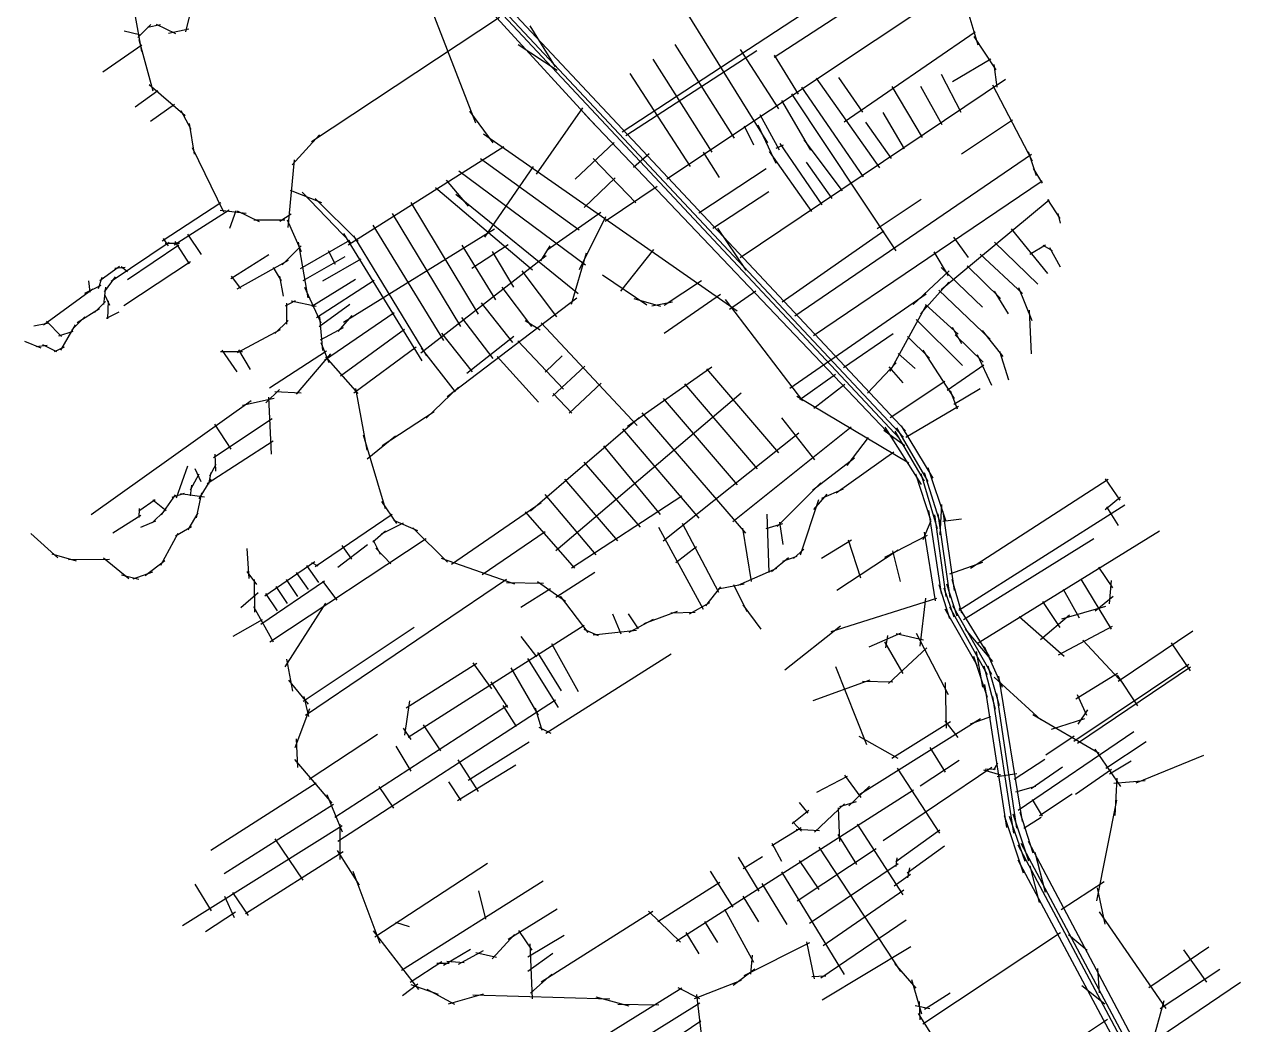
# Model space of a CAD drawing. Header units: inches. Extents: x 723419 to 759401, y 6910722 to 6968430.
# Drawn here: x 730670 to 734020, y 6952862 to 6955603 of the extents above; entities that cross this region are included whole.
import ezdxf

# ---------------------------------------------------------------- set-up
doc = ezdxf.new("R2010")
doc.units = ezdxf.units.IN
doc.header["$MEASUREMENT"] = 0

msp = doc.modelspace()

# ---------------------------------------------------------------- linework, layer by layer
for points in [[(732016.479535, 6956391.22741), (732706.77817, 6955279.15388)], [(731578.923531, 6956059.80799), (733068.993699, 6954468.66679)], [(731588.44855, 6956063.37987), (733079.577053, 6954472.30481)], [(731671.698227, 6955996.80683), (733084.840637, 6954489.20798)], [(732308.551584, 6955308.88879), (733196.812178, 6955891.33038)], [(731734.506577, 6955873.9655), (732233.247158, 6955328.59202)], [(732724.672198, 6955513.88143), (733210.335789, 6955830.16167)], [(732431.053912, 6955180.03645), (733285.74219, 6955750.78651)], [(731112.506627, 6955582.70762), (731133.673336, 6955672.99686)], [(731774.724056, 6955673.23308), (731906.089944, 6955333.90428)], [(733253.214911, 6955647.7807), (733282.980596, 6955547.768)], [(730971.615721, 6955635.62439), (730990.467321, 6955528.79866)], [(731456.826545, 6955282.31043), (731971.57445, 6955623.22673)], [(730942.842226, 6955586.01492), (730985.175644, 6955575.43156)], [(730980.545426, 6955567.49405), (731016.594977, 6955603.21287)], [(731007.003812, 6955596.26754), (731043.053364, 6955602.88214)], [(731031.14709, 6955604.20506), (731083.402403, 6955578.40813)], [(731064.881532, 6955579.73105), (731120.113414, 6955590.97587)], [(732054.839693, 6955599.33117), (732124.425249, 6955487.14761)], [(732916.984758, 6955336.89666), (733275.760475, 6955582.95965)], [(730884.964506, 6955473.23605), (730991.45951, 6955547.65026)], [(730982.860535, 6955561.87164), (731021.886655, 6955420.98073)], [(732023.354213, 6955548.26648), (732129.98151, 6955477.62259)], [(732452.802357, 6955548.2533), (732615.256849, 6955292.13612)], [(733272.264949, 6955570.38992), (733332.986946, 6955478.71161)], [(732318.341187, 6955298.8346), (732677.169472, 6955532.02549)], [(732632.190216, 6955535.02411), (732736.436258, 6955372.04045)], [(732724.873943, 6955518.91536), (732790.689179, 6955412.42036)], [(732392.477236, 6955508.56572), (732553.873392, 6955253.50688)], [(733213.527332, 6955447.35843), (733319.096293, 6955509.27105)], [(733327.033809, 6955493.79289), (733335.368201, 6955431.88027)], [(732328.977109, 6955468.87814), (732494.606607, 6955214.34847)], [(732632.137648, 6954964.66518), (733358.839808, 6955453.31356)], [(732839.72627, 6955456.48856), (733013.822451, 6955210.42557)], [(732901.638893, 6955458.07607), (732966.726524, 6955362.82588)], [(733182.967896, 6955467.20222), (733236.546128, 6955363.22076)], [(730973.26937, 6955377.3244), (731035.115848, 6955422.63438)], [(731011.96476, 6955438.50942), (731109.860789, 6955353.84258)], [(732772.521969, 6955413.09681), (733058.801708, 6954982.88345)], [(732799.509523, 6955431.08851), (732968.843195, 6955186.08386)], [(733047.689186, 6955433.20518), (733130.768518, 6955293.5049)], [(733126.006009, 6955434.26352), (733184.743626, 6955329.48831)], [(733323.946997, 6955437.49827), (733432.294089, 6955229.13848)], [(731014.941328, 6955338.29828), (731080.756564, 6955384.93118)], [(732745.005247, 6955394.57594), (732824.909573, 6955259.109)], [(731098.422167, 6955367.7609), (731125.674305, 6955316.43163)], [(731889.818036, 6955365.25747), (731953.900248, 6955278.4475)], [(732073.522933, 6955192.90494), (732200.523187, 6955374.93864)], [(732205.465853, 6955358.68843), (733051.803483, 6954468.03301)], [(732685.738462, 6955356.47586), (732738.655234, 6955260.16734)], [(733023.34747, 6955362.29671), (733081.026752, 6955262.81318)], [(733238.298928, 6955249.03982), (733377.999207, 6955342.17334)], [(731120.911795, 6955331.7775), (731134.93474, 6955248.169)], [(732642.949959, 6955325.91466), (732668.746886, 6955273.32862)], [(732680.108117, 6955327.83731), (732729.849883, 6955222.85043)], [(732975.722375, 6955335.30916), (733046.101682, 6955235.82562)], [(731403.248313, 6955218.41343), (731478.985444, 6955301.09588)], [(731927.706445, 6955303.58297), (732623.733446, 6954818.13602)], [(732179.885646, 6955179.67575), (732286.248359, 6955280.21761)], [(732740.242737, 6955277.10071), (732856.130469, 6955109.35454)], [(732806.388703, 6955287.15489), (732911.163913, 6955146.92545)], [(731129.113895, 6955266.1607), (731215.632818, 6955090.21243)], [(731557.055234, 6954999.22955), (731984.093588, 6955268.57592)], [(732339.606453, 6955211.76763), (732382.574873, 6955249.44437)], [(732530.570237, 6955253.1208), (732574.62345, 6955183.66753)], [(732711.138512, 6955254.87566), (732827.555412, 6955090.83367)], [(732730.717718, 6955264.40068), (732750.296924, 6955273.39653)], [(732781.892114, 6954805.12111), (733430.806618, 6955247.99648)], [(733421.578442, 6955255.33228), (733443.406611, 6955189.4509)], [(731392.664959, 6955046.76464), (731409.86291, 6955232.30408)], [(731919.834499, 6955236.07002), (732190.768375, 6955040.27797)], [(731931.509262, 6955020.76491), (732065.124113, 6955213.91113)], [(732229.098245, 6955236.29669), (732346.044312, 6955114.58812)], [(732518.102003, 6955086.63834), (732703.098691, 6955208.17485)], [(732812.738716, 6955225.77144), (732883.118023, 6955126.2879)], [(733434.675344, 6955208.89781), (733459.678519, 6955168.0196)], [(731825.39129, 6955176.41298), (731886.576308, 6955105.30606)], [(731860.567714, 6955202.20329), (732207.781117, 6954944.73673)], [(732203.698194, 6955101.35892), (732288.894198, 6955182.85075)], [(732832.692216, 6954751.14601), (733459.381676, 6955174.97133)], [(731397.903318, 6955149.50115), (731483.62849, 6955115.76671)], [(731430.844009, 6955143.94489), (731563.532816, 6955005.43524)], [(731796.624409, 6955156.49643), (732062.531191, 6954931.07098)], [(732261.906644, 6955063.78801), (732404.565209, 6955159.91981)], [(732557.260415, 6955045.09868), (732709.977871, 6955145.73305)], [(731047.357482, 6955010.3081), (731207.959886, 6955115.3479)], [(731466.56283, 6955126.08548), (731584.434941, 6955009.00712)], [(731729.155524, 6955115.22134), (731913.305893, 6954809.62698)], [(731852.676501, 6955138.04832), (732187.375087, 6954866.1884)], [(733007.472438, 6955043.73774), (733127.593512, 6955124.17123)], [(733183.157226, 6954877.03116), (733478.692108, 6955122.90366)], [(733474.395996, 6955123.72826), (733508.527314, 6955071.34066)], [(731080.121783, 6954999.43812), (731230.714098, 6955095.23952)], [(731206.129848, 6955094.35758), (731277.898221, 6955085.7586)], [(731232.918964, 6955044.7481), (731249.786185, 6955093.69612)], [(731253.093483, 6955092.3732), (731313.617042, 6955063.5997)], [(731369.510383, 6955063.93043), (731401.260446, 6955084.10495)], [(731677.561671, 6955085.05878), (731864.887046, 6954775.49567)], [(732102.618026, 6954986.05447), (732249.726654, 6955088.71301)], [(732190.989036, 6954931.5502), (732263.485015, 6955077.07132)], [(733502.574177, 6955084.83444), (733508.92419, 6955059.03751)], [(731298.7342, 6955067.89919), (731383.401036, 6955067.56846)], [(731390.01912, 6955068.26208), (731428.05305, 6954980.94941)], [(731544.555363, 6954787.26965), (731957.967649, 6955043.25453)], [(731624.380315, 6955053.30872), (731818.849454, 6954737.39559)], [(732569.719889, 6955045.02798), (732647.242961, 6954929.66941)], [(733374.71065, 6955043.5285), (733474.72335, 6954920.497)], [(730907.811543, 6954899.55771), (731066.231131, 6955007.0449)], [(731050.267904, 6955016.65812), (731063.761681, 6954996.81433)], [(731081.775432, 6955008.69855), (731121.463012, 6954947.1828)], [(731116.502064, 6955028.54234), (731154.535995, 6954972.97973)], [(731419.784804, 6955006.74634), (731446.573921, 6954854.27988)], [(731426.081499, 6954933.9976), (731561.416145, 6955012.18213)], [(731544.747362, 6955030.04154), (731758.663415, 6954681.18772)], [(731572.131792, 6955024.0884), (731772.157192, 6954694.6815)], [(732746.967044, 6954843.22119), (733025.993309, 6955037.91689)], [(733216.294438, 6955020.54056), (733256.775769, 6954964.97795)], [(730951.842707, 6954904.20998), (731092.601322, 6954999.19558)], [(731055.647776, 6955003.73761), (731094.673896, 6955003.73761)], [(731376.273587, 6954944.36929), (731428.264316, 6954996.36002)], [(731502.48009, 6954984.05687), (731521.927004, 6954946.35367)], [(731868.855804, 6954998.53986), (731960.930988, 6954848.52081)], [(731895.843358, 6954935.03973), (731995.856058, 6955000.12736)], [(731952.19972, 6954981.07733), (732010.143586, 6954883.44588)], [(732085.089345, 6954955.77065), (732110.886272, 6954996.78114)], [(732169.822327, 6954836.82918), (732210.568242, 6954977.58779)], [(732304.618811, 6954872.10846), (732395.503367, 6954986.40869)], [(733162.382101, 6954980.42525), (733202.466556, 6954914.14699)], [(733290.176106, 6954973.67836), (733405.666962, 6954865.72814)], [(733329.069934, 6955006.61905), (733447.408442, 6954891.15905)], [(733425.907628, 6954973.67836), (733469.167089, 6954999.47528)], [(733461.299095, 6954998.71239), (733486.699146, 6954983.63111)], [(733479.555381, 6954991.56863), (733509.321066, 6954939.18102)], [(730876.392209, 6954901.87282), (730929.970441, 6954941.22967)], [(730934.600659, 6954940.23748), (730951.79861, 6954926.34683)], [(730942.538175, 6954833.41174), (731124.77031, 6954953.46667)], [(731235.382681, 6954907.45984), (731339.761014, 6954972.54747)], [(731253.242091, 6954878.88478), (731393.339246, 6954957.46619)], [(731433.820577, 6954901.10982), (731548.914558, 6954967.78496)], [(731487.623706, 6954900.34253), (731592.795791, 6954961.06453)], [(731756.619329, 6954703.66115), (732100.181475, 6954970.49397)], [(733253.663533, 6954941.92829), (733345.341842, 6954851.83749)], [(730872.754181, 6954879.38319), (730883.006806, 6954910.47179)], [(730888.959943, 6954870.78421), (730919.717817, 6954911.46398)], [(730917.071978, 6954935.60726), (730945.514743, 6954938.2531)], [(731236.573308, 6954913.41297), (731261.973359, 6954879.67853)], [(731351.270412, 6954937.6224), (731373.495457, 6954900.71295)], [(731368.732947, 6954913.80985), (731379.051718, 6954858.24724)], [(732033.162382, 6954927.89597), (732128.412573, 6954801.68947)], [(732254.215585, 6954917.3523), (732376.056454, 6954834.80214)], [(733105.897635, 6954835.77482), (733204.322832, 6954928.37917)], [(733183.019642, 6954937.16578), (733295.732367, 6954828.02494)], [(730721.61065, 6954779.83351), (730857.209879, 6954879.05246)], [(730835.38171, 6954866.81546), (730880.360967, 6954888.64363)], [(730845.303605, 6954900.5499), (730848.941633, 6954869.4613)], [(730887.306294, 6954835.39612), (730892.928701, 6954883.35195)], [(731437.313485, 6954883.05338), (731482.623472, 6954785.48808)], [(731457.527292, 6954831.48458), (731577.251489, 6954904.9066)], [(731470.756485, 6954800.39598), (731628.183883, 6954902.92222)], [(731978.008159, 6954883.03755), (732059.764573, 6954775.88108)], [(732423.178879, 6954834.01105), (732525.837417, 6954901.21535)], [(732602.415712, 6954822.83855), (732674.440749, 6954873.50777)], [(733126.266404, 6954809.76865), (733203.657183, 6954897.08133)], [(733176.272754, 6954875.25316), (733317.560536, 6954741.10914)], [(733394.55444, 6954882.7938), (733431.067013, 6954792.30612)], [(730861.509367, 6954813.89868), (730891.605781, 6954843.9951)], [(730888.959943, 6954863.17743), (730902.850595, 6954834.0732)], [(730898.220378, 6954796.03927), (730900.204757, 6954845.97948)], [(731385.401731, 6954832.45031), (731413.183036, 6954846.73784)], [(731388.973613, 6954781.65021), (731389.370489, 6954839.59408)], [(731400.483011, 6954845.54721), (731469.142523, 6954831.25969)], [(731828.509145, 6954583.887), (732183.580688, 6954853.76254)], [(731922.03716, 6954840.5833), (732007.762332, 6954731.83933)], [(732340.628714, 6954852.00275), (732413.65386, 6954830.83604)], [(732389.841312, 6954831.89438), (732446.462259, 6954843.53607)], [(732423.027853, 6954757.22175), (732578.225022, 6954863.64444)], [(732590.39588, 6954849.35691), (732802.882085, 6954572.10124)], [(732768.288627, 6954606.6452), (733141.881041, 6954864.87905)], [(733328.276183, 6954872.47503), (733366.376259, 6954810.56241)], [(730814.545731, 6954786.11738), (730875.06929, 6954824.48204)], [(730894.91308, 6954798.02365), (730929.308982, 6954815.88306)], [(731477.476915, 6954775.69707), (731561.614583, 6954836.81595)], [(731492.300051, 6954682.75902), (731683.461891, 6954813.72803)], [(731529.587107, 6954761.3448), (731568.282497, 6954805.99333)], [(733043.319363, 6954653.39959), (733142.538311, 6954834.77183)], [(733140.138315, 6954835.58344), (733229.56766, 6954754.09161)], [(733423.923249, 6954820.08743), (733429.47951, 6954700.62781)], [(730695.813723, 6954777.18767), (730732.855464, 6954784.79446)], [(730729.878895, 6954790.08614), (730770.889394, 6954748.08345)], [(730769.279842, 6954710.79917), (730809.232005, 6954779.85556)], [(730799.442402, 6954766.62637), (730835.425808, 6954802.34519)], [(731356.032922, 6954756.25016), (731392.545495, 6954791.96898)], [(731478.654714, 6954802.02457), (731486.92296, 6954709.42022)], [(731481.631282, 6954738.85517), (731544.46995, 6954772.58962)], [(731868.062052, 6954800.10196), (731953.787224, 6954687.38924)], [(732042.302038, 6954792.15299), (732083.180244, 6954766.35607)], [(732085.916924, 6954785.24868), (732349.442451, 6954504.26061)], [(733114.36013, 6954795.08425), (733241.360384, 6954668.48087)], [(733213.163461, 6954773.67082), (733238.563512, 6954729.22073)], [(730763.613338, 6954750.06783), (730803.631647, 6954762.63556)], [(731253.638967, 6954703.86256), (731371.511078, 6954767.36268)], [(731535.956388, 6954640.4256), (731711.243197, 6954768.08732)], [(731813.372568, 6954757.23938), (731896.716484, 6954651.67042)], [(731882.349581, 6954647.70166), (732011.731089, 6954749.30186)], [(732914.713213, 6954663.03958), (733050.864192, 6954755.8705)], [(733090.547582, 6954747.85603), (733150.475827, 6954688.72154)], [(733221.100977, 6954753.03328), (733297.830297, 6954677.36229)], [(733294.938616, 6954764.52481), (733351.691854, 6954693.48405)], [(730669.686067, 6954735.51571), (730714.996053, 6954717.32557)], [(730701.43613, 6954720.9636), (730731.863274, 6954724.60163)], [(730719.295541, 6954725.92455), (730757.990931, 6954707.07295)], [(730752.368524, 6954706.74222), (730779.819099, 6954719.64068)], [(731207.601375, 6954706.64069), (731267.926496, 6954707.03756)], [(731210.776381, 6954711.00632), (731251.654588, 6954651.07807)], [(731256.417098, 6954711.4032), (731288.167161, 6954657.82496)], [(731341.0573, 6954606.95574), (731497.426363, 6954708.95282)], [(731482.623472, 6954731.24839), (731504.120911, 6954676.34724)], [(731572.336669, 6954593.46197), (731743.65472, 6954719.80076)], [(731757.472787, 6954716.50966), (731850.738599, 6954596.2563)], [(732022.019921, 6954736.35358), (732147.035796, 6954603.79706)], [(733132.616416, 6954710.54971), (733218.738463, 6954577.99319)], [(733342.563711, 6954708.16845), (733367.566886, 6954629.19017)], [(731415.57073, 6954590.15467), (731509.729513, 6954700.22156)], [(731495.191205, 6954692.553), (731583.826799, 6954591.6804)], [(731965.266682, 6954693.49099), (732078.773159, 6954568.07824)], [(732097.426322, 6954650.23153), (732143.860789, 6954695.0785)], [(732980.594595, 6954593.18944), (733059.59127, 6954675.62464)], [(733064.750655, 6954701.81844), (733111.581999, 6954660.54336)], [(733281.426098, 6954699.05817), (733320.584509, 6954614.39133)], [(732117.666987, 6954584.35015), (732206.170289, 6954666.90031)], [(732323.248648, 6954502.59374), (732554.23036, 6954664.59843)], [(732539.14908, 6954659.04217), (732736.793225, 6954428.85421)], [(732795.614848, 6954575.34019), (732892.722435, 6954644.64273)], [(733039.043094, 6954665.19782), (733077.936922, 6954620.74773)], [(733199.29155, 6954600.61511), (733299.701125, 6954670.06838)], [(731577.542932, 6954605.90178), (731608.631536, 6954436.89884)], [(731770.829863, 6954524.62022), (731859.200873, 6954608.75789)], [(732163.307703, 6954537.91568), (732250.620378, 6954620.46585)], [(732479.617711, 6954618.56084), (732678.849359, 6954385.19788)], [(732833.714924, 6954552.05681), (732918.519362, 6954617.19216)], [(733043.036386, 6954525.98514), (733193.033921, 6954625.91572)], [(733217.099146, 6954562.5825), (733290.124292, 6954605.44509)], [(730852.39754, 6954259.75854), (731291.342167, 6954572.49667)], [(731267.132744, 6954559.39977), (731354.445419, 6954578.84668)], [(731331.832318, 6954566.68905), (731368.732947, 6954603.0561)], [(731338.976082, 6954582.16721), (731346.507903, 6954425.25575)], [(731356.429798, 6954597.10297), (731427.867441, 6954593.53108)], [(732118.857614, 6954591.49391), (732170.054592, 6954537.91568)], [(732126.398254, 6954161.35993), (732634.39927, 6954593.95454)], [(732420.880093, 6954578.07951), (732623.286748, 6954341.54154)], [(732787.536221, 6954584.53668), (733093.924334, 6954401.97382)], [(733207.229065, 6954600.21824), (733227.072855, 6954550.21189)], [(731650.179621, 6954449.4784), (731792.525739, 6954542.61192)], [(732362.142476, 6954538.39193), (732646.305544, 6954208.98502)], [(733085.634388, 6954471.74545), (733230.406391, 6954557.12392)], [(731187.757585, 6954416.52448), (731348.492282, 6954523.28407)], [(731190.654779, 6954508.08373), (731235.382681, 6954439.54328)], [(732057.341866, 6954270.02452), (732354.601836, 6954526.00941)], [(732745.127617, 6954525.29503), (732836.012174, 6954410.20105)], [(731598.709641, 6954478.92909), (731658.505594, 6954276.39014)], [(731609.433706, 6954412.96583), (731686.692194, 6954475.93679)], [(732308.96112, 6954494.73559), (732518.511539, 6954250.26011)], [(732421.008196, 6954187.54844), (732792.748523, 6954483.88236)], [(732611.77735, 6954241.13196), (732936.024874, 6954500.29186)], [(732924.912352, 6954394.72289), (732983.649969, 6954470.92305)], [(733025.3333, 6954491.20104), (733083.54175, 6954449.71429)], [(733028.321665, 6954499.12161), (733127.540613, 6954342.02494)], [(733055.764506, 6954488.84131), (733136.462584, 6954351.58843)], [(733060.063993, 6954497.44028), (733146.053749, 6954350.92697)], [(733073.300922, 6954503.4211), (733159.621407, 6954359.88435)], [(731170.691926, 6954344.68996), (731351.270412, 6954462.1652)], [(732257.367266, 6954448.698), (732412.148826, 6954260.57888)], [(731191.845406, 6954425.93044), (731193.432909, 6954379.09909)], [(732829.662161, 6954327.25401), (732945.153017, 6954415.36044)], [(732894.793888, 6954319.22554), (733053.015038, 6954431.93827)], [(731086.100056, 6954305.61093), (731117.850119, 6954393.91579)], [(731124.795445, 6954327.76982), (731148.938723, 6954371.75689)], [(731136.701719, 6954386.63973), (731153.238211, 6954350.92091)], [(731175.397109, 6954342.9834), (731181.350246, 6954375.06419)], [(731178.042948, 6954365.80375), (731195.571629, 6954398.21528)], [(732203.392158, 6954403.45416), (732357.379966, 6954225.65381)], [(733112.106555, 6954371.74653), (733153.646221, 6954245.80461)], [(733127.532878, 6954372.09368), (733171.850675, 6954221.94233)], [(733135.801124, 6954375.07024), (733180.104607, 6954235.75042)], [(733146.061484, 6954388.98858), (733194.392136, 6954244.74627)], [(731125.126175, 6954310.9026), (731128.764203, 6954340.66829)], [(731148.607993, 6954303.29582), (731181.350246, 6954357.20478)], [(732150.210802, 6954357.41657), (732295.467343, 6954188.34748)], [(732732.824467, 6954226.84443), (732852.680957, 6954347.0978)], [(733263.401322, 6954112.92223), (733640.69791, 6954357.39772)], [(733632.760394, 6954357.92689), (733672.977141, 6954299.71844)], [(731045.089557, 6954259.63948), (731083.784947, 6954313.87917)], [(731074.855241, 6954307.92603), (731108.920414, 6954318.84012)], [(731097.34487, 6954317.84793), (731163.160106, 6954308.58749)], [(731141.331937, 6954251.0405), (731155.553319, 6954319.83231)], [(732096.235694, 6954314.55398), (732235.935974, 6954149.45365)], [(732169.076734, 6954113.81421), (732471.496089, 6954311.45835)], [(732833.60887, 6954274.31243), (732869.989151, 6954315.98439)], [(732855.767769, 6954305.07031), (732914.968408, 6954330.86723)], [(733632.760394, 6954273.78922), (733674.564644, 6954308.71429)], [(730982.912349, 6954270.55356), (731028.222336, 6954301.31144)], [(730984.565998, 6954251.70196), (730985.227458, 6954276.17597)], [(731020.28482, 6954237.14985), (731054.019262, 6954270.22283)], [(731021.277009, 6954300.64998), (731058.31875, 6954270.88429)], [(731648.649846, 6954295.57247), (731689.991074, 6954235.37964)], [(731840.647683, 6954123.57735), (732085.916924, 6954293.04332)], [(732797.559319, 6954149.95802), (732847.499523, 6954301.10155)], [(733148.08996, 6954271.20466), (733182.380029, 6954043.45087)], [(733180.369191, 6954204.79411), (733184.337949, 6954287.87344)], [(733231.651258, 6953997.56367), (733686.735502, 6954286.48924)], [(733635.9354, 6954281.19757), (733667.685464, 6954230.39746)], [(730911.805436, 6954210.03001), (730988.865486, 6954258.31656)], [(730988.865486, 6954225.90504), (731029.875985, 6954243.10299)], [(731118.511579, 6954217.96752), (731145.962154, 6954264.60043)], [(731467.015229, 6954118.01465), (731677.756275, 6954261.35296)], [(731648.433769, 6954207.43518), (731708.758889, 6954237.06857)], [(731681.392098, 6954244.30935), (731747.207334, 6954215.86658)], [(732042.260586, 6954267.72264), (732177.198356, 6954112.94108)], [(732473.003114, 6954236.23716), (732572.222063, 6954047.72116)], [(732705.043162, 6954260.97575), (732710.202547, 6954101.03481)], [(732739.968232, 6954239.54446), (732748.699499, 6954178.02871)], [(733133.273264, 6954192.09409), (733154.969141, 6954243.68794)], [(733164.574619, 6954259.3148), (733195.332493, 6954035.74144)], [(733174.019179, 6954261.94423), (733206.246577, 6954033.0956)], [(733187.248372, 6954242.10044), (733238.530439, 6954248.38917)], [(733187.512956, 6954268.55882), (733218.469268, 6954052.12922)], [(730687.570613, 6954208.04563), (730761.654094, 6954141.56893)], [(731043.766638, 6954121.72514), (731091.061003, 6954209.03782)], [(731083.784947, 6954202.09249), (731128.102744, 6954227.55869)], [(731624.621221, 6954184.94555), (731659.546291, 6954215.10811)], [(731734.308871, 6954223.47337), (731829.889791, 6954129.5461)], [(731924.276027, 6954095.9548), (732097.346946, 6954214.01873)], [(732407.518608, 6954224.99235), (732530.550104, 6954000.75752)], [(732638.572728, 6954222.6267), (732661.856108, 6954076.57641)], [(732703.058783, 6954221.68505), (732749.096375, 6954235.5757)], [(733028.673323, 6954143.01269), (733144.914954, 6954203.20661)], [(733136.44827, 6954211.40871), (733166.081663, 6954023.55417)], [(733284.038863, 6953908.66349), (733780.927357, 6954215.58077)], [(731342.826178, 6953910.75729), (731770.625211, 6954194.28095)], [(731529.106447, 6954116.15375), (731610.069109, 6954178.33095)], [(731539.478134, 6954174.94428), (731566.465688, 6954137.63796)], [(731625.679557, 6954189.44348), (731644.465011, 6954151.87257)], [(732455.011412, 6954128.81611), (732511.76465, 6954172.07557)], [(732854.577141, 6954140.36685), (732936.598139, 6954190.63779)], [(732928.131455, 6954190.63779), (732961.469022, 6954086.39174)], [(733243.822116, 6953972.69278), (733601.01033, 6954194.41406)], [(730745.117603, 6954152.15229), (730811.925028, 6954132.96996)], [(730790.096859, 6954136.60798), (730903.206461, 6954137.9309)], [(730886.339239, 6954141.2382), (730955.461773, 6954084.35267)], [(731278.9402, 6954167.40364), (731284.893337, 6954084.72118)], [(731632.823321, 6954167.48302), (731673.833819, 6954125.1496)], [(731811.699651, 6954140.79091), (732013.444846, 6954070.01473)], [(732717.877331, 6954104.32244), (732764.179507, 6954142.42251)], [(732748.569059, 6954132.63291), (732787.727471, 6954146.39127)], [(732777.673284, 6954139.51209), (732805.983757, 6954164.91214)], [(732896.910559, 6954052.52501), (733065.185896, 6954163.65023)], [(733049.840032, 6954161.00439), (733070.477573, 6954076.86673)], [(730968.029507, 6954084.02194), (731021.277009, 6954103.20427)], [(731000.44103, 6954092.95165), (731054.680722, 6954133.63141)], [(731278.9402, 6954103.90351), (731305.398586, 6954068.18469)], [(731328.770161, 6954037.6473), (731465.692309, 6954131.24385)], [(731442.871951, 6954119.99903), (731475.614204, 6954073.36613)], [(731456.762604, 6954128.92874), (731473.960555, 6954119.33757)], [(732626.066731, 6954066.22236), (732731.900276, 6954112.78912)], [(733206.780375, 6954097.57637), (733297.268056, 6954129.32643)], [(733614.239524, 6954115.56807), (733652.868767, 6954058.94712)], [(730935.948714, 6954094.93602), (730983.573809, 6954082.69902)], [(731299.445449, 6954082.07535), (731300.768368, 6953992.77829)], [(731318.186806, 6953959.26434), (731492.481426, 6954078.6578)], [(731386.97861, 6954081.9651), (731418.067214, 6954035.66293)], [(731414.429186, 6954100.8167), (731447.171439, 6954054.1838)], [(731440.424551, 6953710.48936), (731990.891277, 6954082.75885)], [(731486.528289, 6954077.00415), (731525.885138, 6954025.4103)], [(731991.285947, 6954073.65276), (732092.820005, 6954071.99911)], [(732076.283513, 6954076.2986), (732153.343563, 6954023.0511)], [(732126.885177, 6954033.63445), (732233.296397, 6954101.83315)], [(732571.562455, 6954056.69734), (732643.000098, 6954070.19112)], [(733197.647602, 6954069.80661), (733225.759637, 6953982.16321)], [(733211.748837, 6954083.13845), (733238.471808, 6953990.26952)], [(733565.556093, 6954083.28884), (733649.164593, 6953946.2344)], [(733643.872916, 6954015.55537), (733650.222929, 6954079.0555)], [(731263.065168, 6954005.34602), (731310.028804, 6954046.35652)], [(731330.42381, 6954043.26971), (731362.835333, 6953996.30608)], [(731358.866575, 6954062.78277), (731390.285909, 6954016.4806)], [(732030.228282, 6954005.92149), (732112.24928, 6954057.18462)], [(732138.460721, 6954036.61102), (732214.197852, 6953936.39988)], [(732537.431137, 6954009.60142), (732578.970803, 6954061.72444)], [(732613.635699, 6954068.0987), (732650.34671, 6953994.01522)], [(733176.2946, 6954068.05717), (733205.663409, 6953975.18824)], [(733190.040816, 6954059.22326), (733217.491392, 6953979.8481)], [(733516.872662, 6954055.24295), (733561.322751, 6953976.92612)], [(733605.243672, 6953995.97616), (733654.456271, 6954036.72208)], [(731297.185462, 6954007.99186), (731351.094424, 6953911.08802)], [(731384.465064, 6953842.649), (731495.623359, 6954016.92157)], [(732492.716464, 6953987.90554), (732548.808243, 6954019.39102)], [(732638.771166, 6954012.86682), (732688.38064, 6953945.72867)], [(732880.903236, 6953939.28312), (733170.622565, 6954030.56455)], [(733124.993976, 6953899.28024), (733140.460005, 6954031.09372)], [(733193.227967, 6954001.64662), (733281.863561, 6953846.33589)], [(733205.254388, 6954007.29868), (733308.607459, 6953821.85758)], [(733214.084874, 6954010.77046), (733321.241339, 6953822.25446)], [(733232.386379, 6954004.02788), (733314.67196, 6953870.94219)], [(733460.780883, 6954021.37621), (733507.876811, 6953950.46774)], [(733513.168488, 6953973.75112), (733633.818729, 6954008.67619)], [(731241.622851, 6953926.63233), (731321.990199, 6953971.94231)], [(732281.582952, 6953988.06208), (732304.73404, 6953933.16093)], [(732324.908559, 6953988.06208), (732352.028405, 6953946.72086)], [(732327.35155, 6953937.6346), (732394.291267, 6953973.35343)], [(732368.626633, 6953961.71174), (732459.643481, 6953995.0493)], [(732441.387195, 6953990.55138), (732508.85608, 6953992.13888)], [(733396.751589, 6953980.6303), (733520.047669, 6953872.15091)], [(733454.960038, 6953917.13017), (733534.864365, 6953984.86364)], [(731434.074538, 6953748.19256), (731738.478272, 6953951.78984)], [(731721.625735, 6953649.508), (732204.236622, 6953957.00075)], [(732203.283767, 6953946.32177), (732242.309887, 6953928.46236)], [(732228.419234, 6953930.44674), (732347.459924, 6953943.45545)], [(732754.696733, 6953834.24332), (732907.097038, 6953954.89356)], [(732985.569304, 6953897.34216), (733072.881979, 6953935.44224)], [(733114.410621, 6953934.73448), (733201.723296, 6953766.98831)], [(733248.525994, 6953946.08401), (733323.403227, 6953857.44842)], [(733504.172637, 6953875.85509), (733652.868767, 6953954.17191)], [(733668.214632, 6953803.35911), (733873.002541, 6953941.47189)], [(732030.809617, 6953925.57216), (732073.275327, 6953869.61267)], [(732114.153534, 6953906.919), (732187.972431, 6953775.15623)], [(733027.627114, 6953910.92193), (733077.36888, 6953824.13842)], [(733030.802121, 6953895.0469), (733036.622966, 6953928.38447)], [(733059.906345, 6953934.20531), (733134.518995, 6953916.21361)], [(733571.376938, 6953915.54267), (733683.031328, 6953796.47993)], [(733813.206588, 6953908.13432), (733865.594193, 6953831.405)], [(732076.053458, 6953881.51895), (732140.744212, 6953777.14061)], [(732099.091656, 6953661.23965), (732443.050678, 6953878.19842)], [(733038.739636, 6953796.6217), (733143.514846, 6953895.0469)], [(733271.280207, 6953871.47136), (733308.851115, 6953759.55239)], [(733278.953139, 6953884.43597), (733295.886506, 6953787.33369)], [(733300.384431, 6953898.7235), (733349.59703, 6953786.53994)], [(731388.036946, 6953863.28654), (731404.705729, 6953776.37074)], [(731715.974224, 6953730.03146), (731910.178779, 6953852.79837)], [(731899.066256, 6953853.32754), (731950.395526, 6953782.41906)], [(732003.312298, 6953839.56918), (732077.924947, 6953710.45225)], [(732048.669028, 6953865.24704), (732132.40982, 6953730.70615)], [(732893.218512, 6953843.18846), (732978.414516, 6953629.4047)], [(733300.206922, 6953845.67013), (733330.766358, 6953727.00426)], [(733310.922568, 6953845.27325), (733342.275756, 6953736.92616)], [(733546.506055, 6953638.78795), (733861.360851, 6953849.92587)], [(733556.560242, 6953632.9671), (733866.652528, 6953843.04669)], [(731393.593207, 6953805.73955), (731447.568315, 6953740.65192)], [(731947.921005, 6953801.55774), (731994.223181, 6953730.78155)], [(732832.364224, 6953750.58411), (732988.468703, 6953807.20506)], [(732966.772826, 6953802.97172), (733050.381326, 6953801.38421)], [(733327.959784, 6953813.94246), (733456.018374, 6953696.9964)], [(733340.336595, 6953817.49625), (733404.895057, 6953418.2392)], [(733552.3269, 6953754.67568), (733666.097961, 6953825.58415)], [(733665.568793, 6953819.76331), (733721.131404, 6953735.62564)], [(733193.78578, 6953799.79671), (733196.960786, 6953674.91313)], [(733301.178183, 6953793.94829), (733362.297055, 6953402.36417)], [(733334.735116, 6953769.86685), (733389.107099, 6953400.37549)], [(731435.662041, 6953761.28946), (731448.758942, 6953706.5206)], [(731520.948797, 6953430.47887), (731994.223181, 6953737.72688)], [(731528.754021, 6953364.66363), (732125.126047, 6953752.01441)], [(731712.270049, 6953655.41881), (731726.02841, 6953749.61066)], [(731980.993988, 6953736.40396), (732017.374269, 6953678.85697)], [(733323.225718, 6953761.53246), (733381.037292, 6953386.88171)], [(733556.031074, 6953766.84654), (733581.431125, 6953709.69642)], [(731411.849493, 6953621.19231), (731451.933949, 6953728.34877)], [(732069.987432, 6953730.56062), (732088.508302, 6953668.648)], [(732959.840729, 6953493.48797), (733290.835141, 6953701.05401)], [(733263.450711, 6953686.36961), (733319.410198, 6953706.2134)], [(733433.793329, 6953712.34226), (733615.827027, 6953605.97955)], [(733485.651766, 6953671.59635), (733576.668615, 6953700.70057)], [(733558.676912, 6953685.88388), (733585.135299, 6953725.04229)], [(731708.036708, 6953674.46885), (731728.674249, 6953643.24795)], [(731762.540983, 6953683.4647), (731810.166079, 6953612.02705)], [(732080.041618, 6953677.11468), (732112.32085, 6953661.23965)], [(733047.735488, 6953592.36296), (733208.073308, 6953692.37566)], [(733192.727444, 6953694.49233), (733228.71085, 6953648.98391)], [(731414.98296, 6953645.12253), (731418.157966, 6953566.8057)], [(731450.346445, 6953534.67338), (731637.274944, 6953657.70488)], [(731885.942235, 6953531.88063), (732053.159236, 6953636.65584)], [(732957.247807, 6953652.15891), (733064.139687, 6953592.36296)], [(733394.10575, 6953449.3459), (733711.077217, 6953665.24633)], [(733470.028089, 6953601.85204), (733547.815745, 6953653.18131)], [(733633.818729, 6953564.70447), (733744.414784, 6953637.72961)], [(731687.399166, 6953624.72708), (731729.203417, 6953556.46444)], [(733151.595678, 6953621.3371), (733193.929096, 6953553.60363)], [(733603.656169, 6953616.5629), (733674.564644, 6953514.43353)], [(733717.42723, 6953525.01689), (733902.635934, 6953600.68787)], [(731410.220451, 6953589.03075), (731512.349822, 6953468.5128)], [(731856.83801, 6953476.31802), (732016.646663, 6953573.68488)], [(731857.367178, 6953587.44324), (731913.458957, 6953501.18891)], [(733024.134607, 6953366.88459), (733322.080308, 6953567.72909)], [(733125.66646, 6953516.03272), (733232.029172, 6953586.41203)], [(733326.842818, 6953560.32074), (733337.95534, 6953579.63536)], [(733382.891804, 6953534.29496), (733467.346973, 6953589.54007)], [(733429.833459, 6953509.09863), (733515.55863, 6953568.36541)], [(733643.881804, 6953549.66815), (733703.743903, 6953585.38698)], [(732841.968618, 6953499.04423), (732926.106286, 6953543.09745)], [(732917.771895, 6953545.4787), (732962.618859, 6953484.7567)], [(733062.234683, 6953564.52874), (733178.519291, 6953386.33151)], [(733299.326096, 6953560.58532), (733345.363688, 6953546.82696)], [(733303.03027, 6953562.43741), (733331.605327, 6953562.96658)], [(733336.770114, 6953542.07588), (733389.951471, 6953549.85465)], [(733551.277452, 6953493.44408), (733650.222929, 6953562.5878)], [(733659.747948, 6953435.58754), (733665.568793, 6953537.71691)], [(731180.561658, 6953340.32192), (731469.487236, 6953524.47229)], [(731640.937579, 6953514.4181), (731681.683494, 6953455.68048)], [(731832.496295, 6953527.11812), (731866.36303, 6953476.31802)], [(732456.602222, 6953090.26217), (733106.684772, 6953505.39425)], [(732930.075044, 6953461.73791), (732986.034531, 6953515.31614)], [(733387.500041, 6953499.57361), (733442.533484, 6953515.44864)], [(733656.043774, 6953523.42938), (733741.768945, 6953530.83773)], [(731217.074231, 6953276.29262), (731516.583163, 6953466.26384)], [(731498.789899, 6953492.32535), (731540.395711, 6953390.59285)], [(732793.878296, 6953470.78888), (732816.897092, 6953441.15549)], [(732836.015481, 6953389.90339), (732917.375019, 6953467.29417)], [(732905.071869, 6953459.75353), (732950.31571, 6953473.64418)], [(733431.883984, 6953478.89197), (733459.665289, 6953433.58198)], [(733452.719963, 6953435.56636), (733541.686287, 6953494.767)], [(733609.477014, 6953201.16624), (733664.510457, 6953476.86262)], [(732774.29909, 6953413.63877), (732819.807515, 6953449.88676)], [(732900.30936, 6953455.78477), (732904.278118, 6953364.10646)], [(733355.417875, 6953435.17257), (733407.67434, 6953277.92395)], [(733369.26331, 6953432.9193), (733411.72902, 6953309.88781)], [(733379.58208, 6953439.66619), (733422.444666, 6953311.07843)], [(733398.545044, 6953444.16842), (733434.263866, 6953333.0432)], [(731103.30317, 6953133.9465), (731540.924879, 6953407.52622)], [(731535.104034, 6953314.92187), (731535.104034, 6953411.75956)], [(732718.207311, 6953352.51989), (732799.434557, 6953401.99708)], [(732775.886593, 6953418.13669), (732799.963725, 6953391.94289)], [(732952.746574, 6953411.10317), (733077.762449, 6953217.95695)], [(733409.063626, 6953400.83973), (733457.019451, 6953430.60542)], [(731355.716175, 6953371.54281), (731432.445495, 6953257.77175)], [(732785.612255, 6953397.84091), (732849.112382, 6953394.26902)], [(732899.118732, 6953382.75963), (732951.109461, 6953300.60634)], [(733058.210804, 6953309.26595), (733178.861045, 6953395.52028)], [(731275.282681, 6953166.22574), (731543.04155, 6953336.61774)], [(731527.166518, 6953339.26358), (731586.962471, 6953244.54256)], [(732718.736479, 6953359.66366), (732744.665698, 6953310.18648)], [(732788.340776, 6953201.2551), (733004.638084, 6953344.52726)], [(732847.602049, 6953347.89519), (733071.439997, 6953007.64034)], [(733089.475797, 6953278.17734), (733191.671314, 6953352.26082)], [(733393.386812, 6953354.65327), (734003.517198, 6952207.94681)], [(733401.297869, 6953359.12474), (734009.708461, 6952217.70996)], [(733421.141659, 6953364.681), (734020.027232, 6952235.56937)], [(733439.820127, 6953334.6307), (733468.369878, 6953225.3776)], [(731630.354224, 6953102.19644), (731939.388176, 6953304.33851)], [(732626.132127, 6953320.76983), (732683.282242, 6953227.63631)], [(732640.419656, 6953289.70769), (732692.807261, 6953322.78067)], [(732793.897037, 6953311.58657), (732847.47527, 6953232.60828)], [(732821.672831, 6953139.93227), (733065.089984, 6953303.97427)], [(733059.379383, 6953295.37529), (733062.355951, 6953319.18784)], [(733393.122228, 6953313.90736), (733980.233819, 6952214.29682)], [(731570.029104, 6953282.11347), (731644.112585, 6953085.26307)], [(732549.931975, 6953282.82851), (732612.109183, 6953184.13872)], [(732745.081315, 6953281.15942), (732917.060825, 6952999.64219)], [(733053.850682, 6953242.53018), (733098.427551, 6953274.34088)], [(733091.790906, 6953264.28669), (733096.751853, 6953292.06799)], [(733426.32635, 6953297.0598), (733451.197233, 6953196.51793)], [(731137.169904, 6953247.1884), (731181.619993, 6953173.63408)], [(731703.576706, 6953011.12293), (732092.184254, 6953256.19373)], [(732405.73377, 6953144.18656), (732575.596609, 6953252.13678)], [(732691.106207, 6953248.35102), (732759.368843, 6953136.69663)], [(733512.110153, 6953177.35369), (733630.114555, 6953254.08301)], [(733610.535349, 6953236.62048), (733631.702058, 6953137.66611)], [(731218.132566, 6953213.85083), (731244.590953, 6953155.11321)], [(731240.357611, 6953224.43419), (731282.691029, 6953160.93406)], [(731914.251606, 6953229.07388), (731934.095396, 6953150.69091)], [(732638.718602, 6953213.95512), (732682.110355, 6953143.57581)], [(732859.243739, 6953079.07798), (733080.838236, 6953231.02078)], [(731166.274129, 6953117.5423), (731248.295127, 6953171.51741)], [(731996.157951, 6953096.0323), (732130.037385, 6953179.11163)], [(732086.645632, 6952979.08623), (732391.975409, 6953173.29079)], [(732380.862887, 6953173.29079), (732468.175561, 6953088.09478)], [(732589.139996, 6953178.59503), (732668.515155, 6953032.74318)], [(733616.356194, 6953171.00368), (733798.91906, 6952905.89065)], [(731686.77563, 6953142.95184), (731724.611123, 6953131.31015)], [(732533.993002, 6953144.63415), (732569.711823, 6953087.48403)], [(732852.893727, 6952990.17781), (733086.785861, 6953149.45729)], [(731625.591715, 6953119.12981), (731749.94613, 6952958.26282)], [(731951.707862, 6953042.58636), (732013.091318, 6953109.26149)], [(732024.20384, 6953120.37401), (732060.716413, 6953065.86974)], [(732050.133059, 6953047.87804), (732149.616591, 6953107.14482)], [(732482.399149, 6953114.07471), (732518.11797, 6953055.73397)], [(733132.571657, 6952863.67916), (733509.93485, 6953114.49693)], [(733531.689358, 6953109.09106), (733583.018628, 6953065.6993)], [(731818.075372, 6953024.94743), (731892.688021, 6953069.13294)], [(731859.632678, 6953027.76966), (731927.895314, 6953064.8114)], [(732054.895568, 6953083.33227), (732061.774748, 6952932.51947)], [(732642.68736, 6952996.93021), (732822.521704, 6953087.48403)], [(732813.790437, 6953088.67466), (732834.84139, 6952987.33904)], [(732856.544984, 6952929.5881), (733099.43297, 6953075.63839)], [(733751.823132, 6952964.0991), (733916.923462, 6953074.69515)], [(733847.60249, 6953066.75764), (733910.044282, 6952977.85746)], [(731727.058524, 6952978.64526), (731814.106614, 6953035.00162)], [(731800.348253, 6953030.23911), (731834.214988, 6953029.97453)], [(731827.864975, 6953035.79537), (731875.225487, 6953032.0912)], [(731907.504718, 6953059.8725), (731963.596497, 6953047.17248)], [(732050.133059, 6953008.19046), (732118.395695, 6953057.40305)], [(732660.908369, 6953000.66238), (732665.869316, 6953051.92551)], [(732057.012239, 6952947.86534), (732115.220689, 6953000.25294)], [(732612.952544, 6952970.23524), (732671.791585, 6953014.45889)], [(733054.50663, 6953029.33622), (733113.773415, 6952961.60275)], [(733611.593685, 6953015.95754), (733616.356194, 6952948.75323)], [(733783.044028, 6952905.89065), (733946.556855, 6953013.84086)], [(731706.025209, 6952941.32945), (731748.358627, 6952973.60868)], [(731728.779421, 6952972.02118), (731803.921238, 6952945.56279)], [(732460.816823, 6952963.62064), (732520.348192, 6952933.1935)], [(732506.788269, 6952933.1935), (732635.111442, 6952983.46443)], [(732827.896064, 6952993.62291), (732866.260724, 6952995.27656)], [(733101.07339, 6952985.4153), (733129.119279, 6952891.75261)], [(733568.201931, 6952968.86161), (733631.702058, 6952918.59067)], [(733720.073069, 6952786.82791), (734003.177801, 6952978.38663)], [(731772.700342, 6952959.32115), (731848.371327, 6952918.04607)], [(731832.496295, 6952918.57524), (731927.746486, 6952946.09196)], [(731899.171428, 6952943.44612), (732274.351346, 6952932.86277)], [(731974.842413, 6952653.99138), (732472.061637, 6952962.95918)], [(732236.251269, 6952938.15445), (732326.73895, 6952913.81273)], [(732512.288967, 6952944.38936), (732526.973372, 6952820.56412)], [(733137.585963, 6952903.92347), (733207.436102, 6952948.90272)], [(732269.004106, 6952764.60463), (732521.020235, 6952921.76744)], [(732296.444098, 6952918.31066), (732408.89224, 6952916.32628)], [(733111.656744, 6952913.97765), (733151.344323, 6952906.56931)], [(733122.240099, 6952925.61934), (733124.356769, 6952874.81924)], [(733759.760648, 6952802.17377), (733794.15655, 6952928.11569)], [(732401.957497, 6952789.60781), (732523.798365, 6952872.15797)], [(733119.342464, 6952892.12193), (733162.998802, 6952823.99158)], [(733517.957456, 6952796.80823), (733639.051775, 6952876.63604)]]:
    msp.add_lwpolyline(points)

doc.saveas('drawing.dxf')
